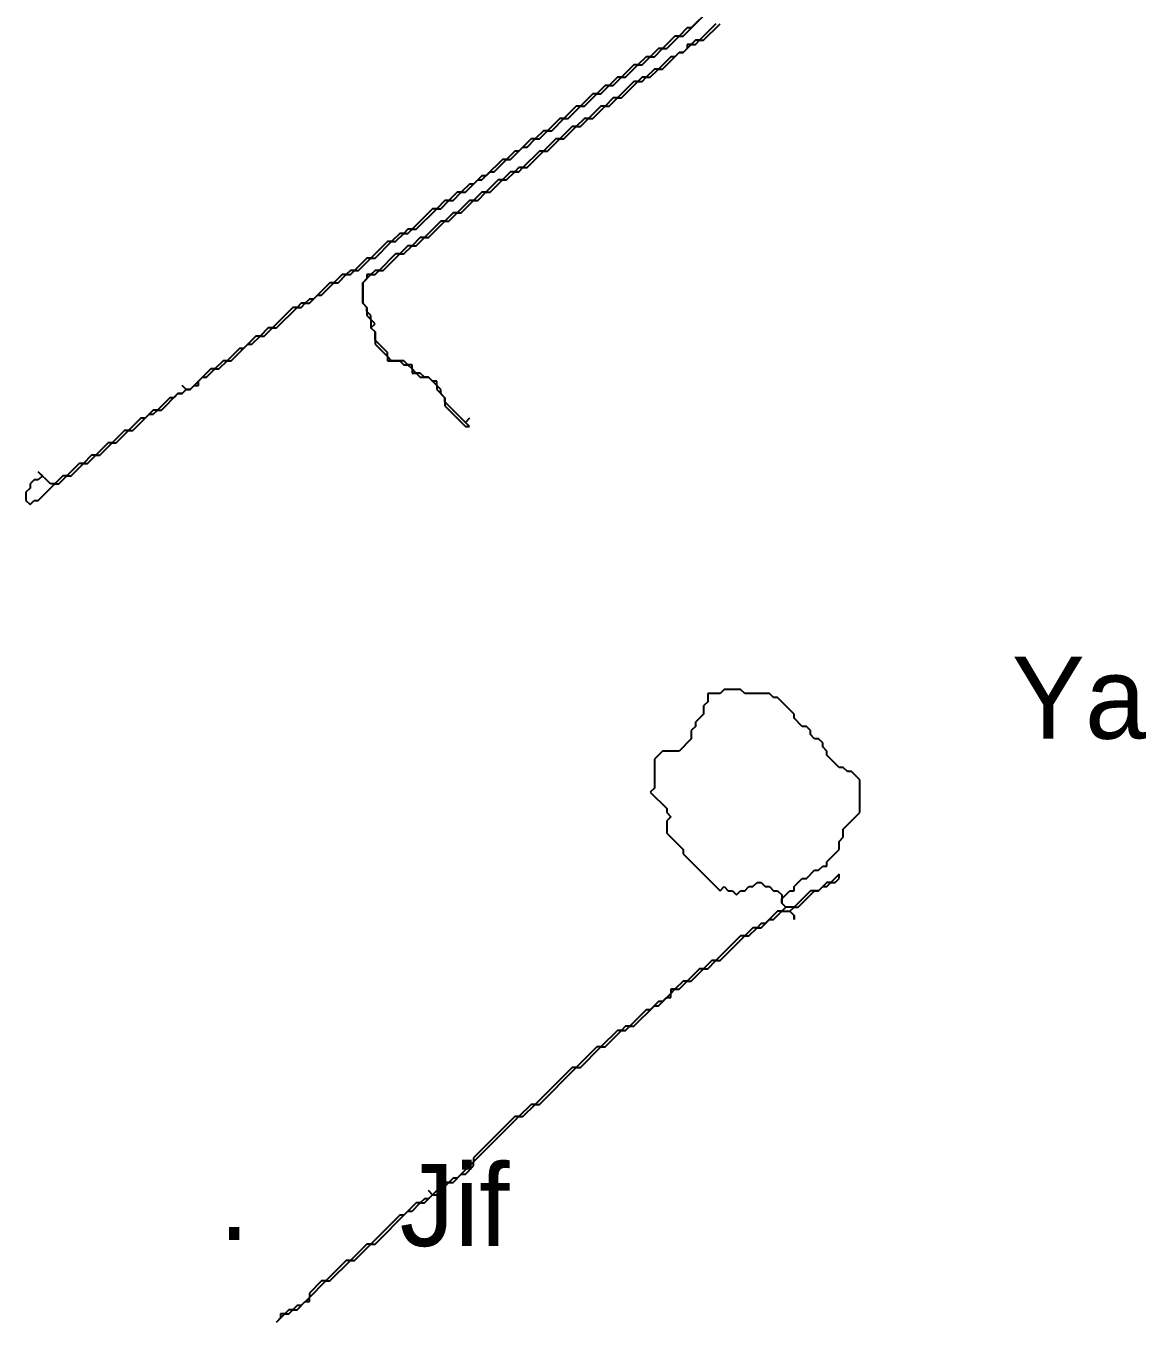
# Model space of a CAD drawing. Header units: metres. Extents: x 7 to 3931, y 6 to 2277.
# Drawn here: x 2947 to 3219.7, y 1159 to 1474.5 of the extents above; entities that cross this region are included whole.
import ezdxf

# ---------------------------------------------------------------- set-up
doc = ezdxf.new("R2010")
doc.units = ezdxf.units.M

msp = doc.modelspace()

# ---------------------------------------------------------------- linework, layer by layer
for p, q in [((3113, 1478), (3109, 1474)), ((3108, 1474), (3106, 1472)), ((3107, 1472), (3111, 1476)), ((3109, 1474), (3108, 1474)), ((3115, 1475), (3111, 1471)), ((3112, 1471), (3116, 1475)), ((3105, 1472), (3102, 1469)), ((3103, 1469), (3106, 1472)), ((3106, 1472), (3105, 1472)), ((3106, 1472), (3107, 1472)), ((3110, 1471), (3109, 1470)), ((3111, 1471), (3110, 1471)), ((3110, 1470), (3111, 1471)), ((3111, 1471), (3112, 1471)), ((3101, 1469), (3099, 1467)), ((3100, 1467), (3102, 1469)), ((3102, 1469), (3101, 1469)), ((3102, 1469), (3103, 1469)), ((3102, 1464), (3106, 1468)), ((3106, 1468), (3105, 1467)), ((3107, 1468), (3106, 1468)), ((3106, 1468), (3107, 1468)), ((3107, 1468), (3109, 1470)), ((3108, 1469), (3107, 1468)), ((3109, 1470), (3108, 1470)), ((3108, 1470), (3108, 1469)), ((3109, 1470), (3110, 1470)), ((3095, 1465), (3092, 1462)), ((3093, 1462), (3096, 1465)), ((3096, 1465), (3095, 1465)), ((3098, 1467), (3096, 1465)), ((3096, 1465), (3097, 1465)), ((3097, 1465), (3099, 1467)), ((3099, 1467), (3098, 1467)), ((3100, 1464), (3098, 1462)), ((3099, 1467), (3100, 1467)), ((3099, 1462), (3101, 1464)), ((3101, 1464), (3100, 1464)), ((3104, 1467), (3101, 1464)), ((3101, 1464), (3102, 1464)), ((3105, 1467), (3104, 1467)), ((3091, 1462), (3089, 1460)), ((3090, 1460), (3092, 1462)), ((3092, 1462), (3091, 1462)), ((3095, 1461), (3091, 1457)), ((3092, 1462), (3093, 1462)), ((3092, 1457), (3096, 1461)), ((3096, 1461), (3095, 1461)), ((3097, 1462), (3096, 1461)), ((3096, 1461), (3097, 1461)), ((3098, 1462), (3097, 1462)), ((3097, 1461), (3098, 1462)), ((3098, 1462), (3099, 1462)), ((3085, 1458), (3082, 1455)), ((3083, 1455), (3086, 1458)), ((3086, 1458), (3085, 1458)), ((3088, 1460), (3086, 1458)), ((3086, 1458), (3087, 1458)), ((3087, 1458), (3089, 1460)), ((3089, 1460), (3088, 1460)), ((3089, 1460), (3090, 1460)), ((3081, 1455), (3078, 1452)), ((3079, 1452), (3082, 1455)), ((3082, 1455), (3081, 1455)), ((3082, 1455), (3083, 1455)), ((3087, 1455), (3084, 1452)), ((3085, 1452), (3088, 1455)), ((3088, 1455), (3087, 1455)), ((3090, 1457), (3088, 1455)), ((3088, 1455), (3089, 1455)), ((3089, 1455), (3091, 1457)), ((3091, 1457), (3090, 1457)), ((3091, 1457), (3092, 1457)), ((3077, 1452), (3074, 1449)), ((3075, 1449), (3078, 1452)), ((3078, 1452), (3077, 1452)), ((3078, 1452), (3079, 1452)), ((3083, 1452), (3081, 1450)), ((3082, 1450), (3084, 1452)), ((3084, 1452), (3083, 1452)), ((3084, 1452), (3085, 1452)), ((3073, 1449), (3071, 1447)), ((3072, 1447), (3074, 1449)), ((3074, 1449), (3073, 1449)), ((3074, 1449), (3075, 1449)), ((3080, 1450), (3077, 1447)), ((3078, 1447), (3081, 1450)), ((3081, 1450), (3080, 1450)), ((3081, 1450), (3082, 1450)), ((3065, 1442), (3068, 1445)), ((3070, 1447), (3067, 1444)), ((3068, 1445), (3069, 1445)), ((3069, 1445), (3071, 1447)), ((3071, 1447), (3070, 1447)), ((3071, 1447), (3072, 1447)), ((3076, 1447), (3073, 1444)), ((3074, 1444), (3077, 1447)), ((3077, 1447), (3076, 1447)), ((3077, 1447), (3078, 1447)), ((3063, 1442), (3059, 1438)), ((3061, 1439), (3064, 1442)), ((3064, 1442), (3063, 1442)), ((3066, 1444), (3064, 1442)), ((3064, 1442), (3065, 1442)), ((3067, 1444), (3066, 1444)), ((3072, 1444), (3068, 1440)), ((3069, 1440), (3073, 1444)), ((3073, 1444), (3072, 1444)), ((3073, 1444), (3074, 1444)), ((3058, 1437), (3060, 1439)), ((3060, 1439), (3061, 1439)), ((3065, 1439), (3063, 1437)), ((3064, 1437), (3066, 1439)), ((3066, 1439), (3065, 1439)), ((3067, 1440), (3066, 1439)), ((3066, 1439), (3067, 1439)), ((3068, 1440), (3067, 1440)), ((3067, 1439), (3068, 1440)), ((3068, 1440), (3069, 1440)), ((3055, 1436), (3053, 1434)), ((3054, 1434), (3057, 1437)), ((3056, 1436), (3055, 1436)), ((3058, 1438), (3056, 1436)), ((3057, 1437), (3058, 1437)), ((3059, 1438), (3058, 1438)), ((3062, 1437), (3059, 1434)), ((3060, 1434), (3063, 1437)), ((3063, 1437), (3062, 1437)), ((3063, 1437), (3064, 1437)), ((3052, 1434), (3050, 1432)), ((3051, 1432), (3053, 1434)), ((3053, 1434), (3052, 1434)), ((3053, 1434), (3054, 1434)), ((3058, 1434), (3056, 1432)), ((3057, 1432), (3059, 1434)), ((3059, 1434), (3058, 1434)), ((3059, 1434), (3060, 1434)), ((3046, 1430), (3041, 1425)), ((3042, 1425), (3047, 1430)), ((3047, 1430), (3046, 1430)), ((3049, 1432), (3047, 1430)), ((3047, 1430), (3048, 1430)), ((3048, 1430), (3050, 1432)), ((3050, 1432), (3049, 1432)), ((3050, 1432), (3051, 1432)), ((3055, 1432), (3052, 1429)), ((3053, 1429), (3056, 1432)), ((3056, 1432), (3055, 1432)), ((3056, 1432), (3057, 1432)), ((3048, 1427), (3044, 1423)), ((3045, 1423), (3049, 1427)), ((3049, 1427), (3048, 1427)), ((3051, 1429), (3049, 1427)), ((3049, 1427), (3050, 1427)), ((3050, 1427), (3052, 1429)), ((3052, 1429), (3051, 1429)), ((3052, 1429), (3053, 1429)), ((3038, 1424), (3036, 1422)), ((3037, 1422), (3039, 1424)), ((3039, 1424), (3038, 1424)), ((3040, 1425), (3039, 1424)), ((3039, 1424), (3040, 1424)), ((3041, 1425), (3040, 1425)), ((3040, 1424), (3041, 1425)), ((3041, 1425), (3042, 1425)), ((3043, 1423), (3041, 1421)), ((3042, 1421), (3044, 1423)), ((3044, 1423), (3043, 1423)), ((3044, 1423), (3045, 1423)), ((3035, 1422), (3031, 1418)), ((3032, 1418), (3036, 1422)), ((3036, 1422), (3035, 1422)), ((3036, 1422), (3037, 1422)), ((3040, 1421), (3038, 1419)), ((3039, 1419), (3041, 1421)), ((3041, 1421), (3040, 1421)), ((3041, 1421), (3042, 1421)), ((3030, 1418), (3027, 1415)), ((3028, 1415), (3031, 1418)), ((3031, 1418), (3030, 1418)), ((3031, 1418), (3032, 1418)), ((3037, 1419), (3033, 1415)), ((3034, 1415), (3038, 1419)), ((3038, 1419), (3037, 1419)), ((3038, 1419), (3039, 1419)), ((3024, 1414), (3022, 1412)), ((3023, 1412), (3025, 1414)), ((3025, 1414), (3024, 1414)), ((3026, 1415), (3025, 1414)), ((3025, 1414), (3026, 1414)), ((3027, 1415), (3026, 1415)), ((3026, 1414), (3027, 1415)), ((3027, 1415), (3028, 1415)), ((3029, 1412), (3031, 1414)), ((3031, 1414), (3030, 1414)), ((3030, 1414), (3030, 1413)), ((3032, 1415), (3031, 1414)), ((3031, 1414), (3032, 1414)), ((3033, 1415), (3032, 1415)), ((3032, 1414), (3033, 1415)), ((3033, 1415), (3034, 1415)), ((3021, 1412), (3017, 1408)), ((3019, 1409), (3022, 1412)), ((3022, 1412), (3021, 1412)), ((3022, 1412), (3023, 1412)), ((3030, 1413), (3029, 1412)), ((3029, 1412), (3029, 1407)), ((3029, 1407), (3029, 1412)), ((3016, 1408), (3015, 1407)), ((3016, 1407), (3018, 1409)), ((3017, 1408), (3016, 1408)), ((3018, 1409), (3019, 1409)), ((3012, 1406), (3007, 1401)), ((3008, 1401), (3013, 1406)), ((3013, 1406), (3012, 1406)), ((3014, 1407), (3013, 1406)), ((3013, 1406), (3014, 1406)), ((3015, 1407), (3014, 1407)), ((3014, 1406), (3015, 1407)), ((3015, 1407), (3016, 1407)), ((3029, 1407), (3030, 1406)), ((3030, 1406), (3029, 1407)), ((3030, 1406), (3030, 1404)), ((3030, 1405), (3030, 1406)), ((3031, 1404), (3030, 1405)), ((3030, 1404), (3031, 1403)), ((3031, 1403), (3031, 1404)), ((3006, 1401), (3004, 1399)), ((3005, 1399), (3007, 1401)), ((3007, 1401), (3006, 1401)), ((3007, 1401), (3008, 1401)), ((3031, 1403), (3031, 1401)), ((3032, 1402), (3031, 1403)), ((3031, 1401), (3032, 1402)), ((3031, 1401), (3032, 1400)), ((3032, 1400), (3031, 1401)), ((3003, 1399), (3000, 1396)), ((3002, 1397), (3004, 1399)), ((3004, 1399), (3003, 1399)), ((3004, 1399), (3005, 1399)), ((3032, 1400), (3032, 1397)), ((3032, 1398), (3032, 1400)), ((3035, 1395), (3032, 1398)), ((2999, 1396), (2996, 1393)), ((2997, 1393), (3001, 1397)), ((3000, 1396), (2999, 1396)), ((3001, 1397), (3002, 1397)), ((3032, 1397), (3035, 1394)), ((3035, 1394), (3035, 1395)), ((2995, 1393), (2993, 1391)), ((2994, 1391), (2996, 1393)), ((2996, 1393), (2995, 1393)), ((2996, 1393), (2997, 1393)), ((3035, 1394), (3035, 1393)), ((3036, 1393), (3035, 1394)), ((3035, 1393), (3038, 1393)), ((3039, 1393), (3036, 1393)), ((3038, 1393), (3039, 1392)), ((3040, 1392), (3039, 1393)), ((3039, 1392), (3040, 1392)), ((3040, 1392), (3041, 1391)), ((3041, 1392), (3040, 1392)), ((3041, 1391), (3041, 1392)), ((2992, 1391), (2987, 1386)), ((2989, 1388), (2990, 1389)), ((2990, 1389), (2991, 1389)), ((2991, 1389), (2993, 1391)), ((2993, 1391), (2992, 1391)), ((2993, 1391), (2994, 1391)), ((3041, 1391), (3041, 1390)), ((3042, 1390), (3041, 1391)), ((3041, 1390), (3042, 1390)), ((3042, 1390), (3043, 1389)), ((3043, 1390), (3042, 1390)), ((3044, 1389), (3043, 1390)), ((3043, 1389), (3045, 1389)), ((3045, 1389), (3044, 1389)), ((3045, 1389), (3047, 1387)), ((3046, 1388), (3045, 1389)), ((2986, 1386), (2985, 1387)), ((2985, 1387), (2986, 1386)), ((2986, 1386), (2985, 1385)), ((2985, 1385), (2986, 1386)), ((2987, 1386), (2986, 1386)), ((2986, 1386), (2987, 1386)), ((2987, 1386), (2988, 1387)), ((2988, 1387), (2989, 1387)), ((2989, 1387), (2989, 1388)), ((3047, 1388), (3046, 1388)), ((3047, 1387), (3047, 1388)), ((3047, 1387), (3047, 1386)), ((3048, 1386), (3047, 1387)), ((3047, 1386), (3049, 1384)), ((3048, 1385), (3048, 1386)), ((2982, 1384), (2979, 1381)), ((2980, 1381), (2984, 1385)), ((2983, 1384), (2982, 1384)), ((2984, 1385), (2983, 1384)), ((2985, 1385), (2984, 1385)), ((2984, 1385), (2985, 1385)), ((3049, 1384), (3048, 1385)), ((3049, 1384), (3049, 1382)), ((3049, 1383), (3049, 1384)), ((3054, 1378), (3049, 1383)), ((3049, 1382), (3054, 1377)), ((2975, 1379), (2972, 1376)), ((2973, 1376), (2977, 1380)), ((2976, 1379), (2975, 1379)), ((2978, 1381), (2976, 1379)), ((2977, 1380), (2978, 1380)), ((2979, 1381), (2978, 1381)), ((2978, 1380), (2979, 1381)), ((2979, 1381), (2980, 1381)), ((3054, 1378), (3055, 1379)), ((3055, 1379), (3054, 1378)), ((2971, 1376), (2968, 1373)), ((2969, 1373), (2972, 1376)), ((2972, 1376), (2971, 1376)), ((2972, 1376), (2973, 1376)), ((3055, 1377), (3054, 1378)), ((3054, 1377), (3055, 1377)), ((2967, 1373), (2964, 1370)), ((2965, 1370), (2968, 1373)), ((2968, 1373), (2967, 1373)), ((2968, 1373), (2969, 1373)), ((2963, 1370), (2961, 1368)), ((2962, 1368), (2964, 1370)), ((2964, 1370), (2963, 1370)), ((2964, 1370), (2965, 1370)), ((2960, 1368), (2957, 1365)), ((2958, 1365), (2961, 1368)), ((2961, 1368), (2960, 1368)), ((2961, 1368), (2962, 1368)), ((2949, 1364), (2948, 1363)), ((2948, 1363), (2948, 1362)), ((2950, 1364), (2949, 1364)), ((2953, 1363), (2950, 1366)), ((2950, 1366), (2951, 1365)), ((2951, 1365), (2950, 1364)), ((2950, 1359), (2954, 1363)), ((2954, 1363), (2953, 1363)), ((2956, 1365), (2954, 1363)), ((2954, 1363), (2955, 1363)), ((2955, 1363), (2957, 1365)), ((2957, 1365), (2956, 1365)), ((2957, 1365), (2958, 1365)), ((2948, 1362), (2947, 1361)), ((2947, 1361), (2947, 1359)), ((2947, 1359), (2948, 1358)), ((2948, 1358), (2949, 1359)), ((2949, 1359), (2950, 1359)), ((3117, 1313), (3116, 1312)), ((3121, 1313), (3117, 1313)), ((3122, 1312), (3121, 1313)), ((3113, 1310), (3112, 1309)), ((3116, 1312), (3113, 1312)), ((3113, 1312), (3113, 1310)), ((3128, 1312), (3122, 1312)), ((3129, 1311), (3128, 1312)), ((3130, 1311), (3129, 1311)), ((3134, 1307), (3130, 1311)), ((3112, 1307), (3110, 1305)), ((3112, 1309), (3112, 1307)), ((3134, 1306), (3134, 1307)), ((3110, 1304), (3109, 1303)), ((3110, 1305), (3110, 1304)), ((3136, 1304), (3134, 1306)), ((3137, 1304), (3136, 1304)), ((3138, 1303), (3137, 1304)), ((3109, 1301), (3106, 1298)), ((3109, 1303), (3109, 1301)), ((3138, 1302), (3138, 1303)), ((3139, 1301), (3138, 1302)), ((3140, 1301), (3139, 1301)), ((3141, 1300), (3140, 1301)), ((3141, 1299), (3141, 1300)), ((3102, 1298), (3100, 1296)), ((3106, 1298), (3102, 1298)), ((3142, 1298), (3141, 1299)), ((3142, 1297), (3142, 1298)), ((3145, 1294), (3142, 1297)), ((3100, 1296), (3100, 1289)), ((3146, 1294), (3145, 1294)), ((3147, 1293), (3146, 1294)), ((3148, 1293), (3147, 1293)), ((3150, 1291), (3148, 1293)), ((3150, 1283), (3150, 1291)), ((3100, 1289), (3099, 1288)), ((3099, 1288), (3103, 1284)), ((3103, 1284), (3103, 1283)), ((3103, 1283), (3104, 1282)), ((3104, 1282), (3103, 1281)), ((3103, 1281), (3103, 1278)), ((3146, 1279), (3150, 1283)), ((3103, 1278), (3107, 1274)), ((3146, 1277), (3146, 1279)), ((3145, 1276), (3146, 1277)), ((3145, 1274), (3145, 1276)), ((3107, 1274), (3107, 1273)), ((3107, 1273), (3116, 1264)), ((3142, 1271), (3145, 1274)), ((3137, 1267), (3139, 1269)), ((3139, 1269), (3140, 1269)), ((3140, 1269), (3141, 1270)), ((3141, 1270), (3142, 1270)), ((3142, 1270), (3142, 1271)), ((3124, 1265), (3125, 1266)), ((3125, 1266), (3126, 1266)), ((3126, 1266), (3127, 1265)), ((3134, 1265), (3136, 1267)), ((3136, 1267), (3137, 1267)), ((3142, 1266), (3140, 1264)), ((3142, 1265), (3143, 1266)), ((3143, 1266), (3142, 1266)), ((3145, 1268), (3143, 1266)), ((3143, 1266), (3144, 1266)), ((3144, 1266), (3145, 1267)), ((3145, 1267), (3145, 1268)), ((3116, 1264), (3117, 1265)), ((3117, 1265), (3118, 1264)), ((3118, 1264), (3119, 1264)), ((3119, 1264), (3120, 1263)), ((3120, 1263), (3121, 1264)), ((3121, 1264), (3122, 1264)), ((3122, 1264), (3123, 1265)), ((3123, 1265), (3124, 1265)), ((3127, 1265), (3128, 1265)), ((3128, 1265), (3129, 1264)), ((3129, 1264), (3130, 1264)), ((3130, 1264), (3131, 1263)), ((3131, 1262), (3133, 1264)), ((3131, 1263), (3131, 1261)), ((3131, 1261), (3131, 1262)), ((3133, 1264), (3134, 1264)), ((3134, 1264), (3134, 1265)), ((3138, 1264), (3134, 1260)), ((3135, 1260), (3139, 1264)), ((3140, 1264), (3138, 1264)), ((3139, 1264), (3140, 1264)), ((3140, 1264), (3141, 1265)), ((3141, 1265), (3142, 1265)), ((3130, 1259), (3127, 1256)), ((3129, 1257), (3131, 1259)), ((3131, 1259), (3130, 1259)), ((3131, 1261), (3132, 1260)), ((3132, 1260), (3131, 1261)), ((3132, 1260), (3131, 1259)), ((3131, 1259), (3133, 1259)), ((3134, 1260), (3132, 1260)), ((3133, 1259), (3134, 1260)), ((3133, 1259), (3134, 1258)), ((3134, 1258), (3133, 1259)), ((3134, 1260), (3135, 1260)), ((3126, 1256), (3125, 1255)), ((3126, 1255), (3128, 1257)), ((3127, 1256), (3126, 1256)), ((3128, 1257), (3129, 1257)), ((3134, 1258), (3134, 1257)), ((3134, 1257), (3134, 1258)), ((3121, 1253), (3115, 1247)), ((3116, 1247), (3122, 1253)), ((3122, 1253), (3121, 1253)), ((3124, 1255), (3122, 1253)), ((3122, 1253), (3123, 1253)), ((3123, 1253), (3125, 1255)), ((3125, 1255), (3124, 1255)), ((3125, 1255), (3126, 1255)), ((3114, 1247), (3112, 1245)), ((3113, 1245), (3115, 1247)), ((3115, 1247), (3114, 1247)), ((3115, 1247), (3116, 1247)), ((3111, 1245), (3108, 1242)), ((3109, 1242), (3112, 1245)), ((3112, 1245), (3111, 1245)), ((3112, 1245), (3113, 1245)), ((3105, 1240), (3104, 1240)), ((3104, 1240), (3104, 1239)), ((3104, 1239), (3105, 1240)), ((3107, 1242), (3105, 1240)), ((3105, 1240), (3106, 1240)), ((3106, 1240), (3108, 1242)), ((3108, 1242), (3107, 1242)), ((3108, 1242), (3109, 1242)), ((3101, 1237), (3099, 1235)), ((3101, 1236), (3103, 1238)), ((3102, 1237), (3101, 1237)), ((3104, 1239), (3102, 1237)), ((3103, 1238), (3104, 1238)), ((3104, 1238), (3104, 1239)), ((3098, 1235), (3094, 1231)), ((3095, 1231), (3100, 1236)), ((3099, 1235), (3098, 1235)), ((3100, 1236), (3101, 1236)), ((3093, 1231), (3092, 1230)), ((3094, 1231), (3093, 1231)), ((3093, 1230), (3094, 1231)), ((3094, 1231), (3095, 1231)), ((3091, 1230), (3087, 1226)), ((3088, 1226), (3092, 1230)), ((3092, 1230), (3091, 1230)), ((3092, 1230), (3093, 1230)), ((3086, 1226), (3081, 1221)), ((3082, 1221), (3087, 1226)), ((3087, 1226), (3086, 1226)), ((3087, 1226), (3088, 1226)), ((3080, 1221), (3071, 1212)), ((3072, 1212), (3081, 1221)), ((3081, 1221), (3080, 1221)), ((3081, 1221), (3082, 1221)), ((3070, 1212), (3067, 1209)), ((3068, 1209), (3071, 1212)), ((3071, 1212), (3070, 1212)), ((3071, 1212), (3072, 1212)), ((3066, 1209), (3056, 1199)), ((3056, 1198), (3067, 1209)), ((3067, 1209), (3066, 1209)), ((3067, 1209), (3068, 1209)), ((3056, 1199), (3056, 1198)), ((3056, 1198), (3052, 1194)), ((3054, 1195), (3056, 1197)), ((3056, 1197), (3056, 1198)), ((3049, 1193), (3046, 1190)), ((3047, 1190), (3050, 1193)), ((3050, 1193), (3049, 1193)), ((3051, 1194), (3050, 1193)), ((3050, 1193), (3051, 1193)), ((3051, 1193), (3053, 1195)), ((3052, 1194), (3051, 1194)), ((3053, 1195), (3054, 1195)), ((3044, 1188), (3046, 1190)), ((3046, 1190), (3045, 1191)), ((3045, 1191), (3046, 1190)), ((3046, 1190), (3045, 1189)), ((3046, 1190), (3047, 1190)), ((3042, 1188), (3039, 1185)), ((3041, 1186), (3043, 1188)), ((3043, 1188), (3042, 1188)), ((3044, 1189), (3043, 1188)), ((3043, 1188), (3044, 1188)), ((3045, 1189), (3044, 1189)), ((3038, 1185), (3031, 1178)), ((3032, 1178), (3040, 1186)), ((3039, 1185), (3038, 1185)), ((3040, 1186), (3041, 1186)), ((3030, 1178), (3026, 1174)), ((3027, 1174), (3031, 1178)), ((3031, 1178), (3030, 1178)), ((3031, 1178), (3032, 1178)), ((3025, 1174), (3020, 1169)), ((3021, 1169), (3026, 1174)), ((3026, 1174), (3025, 1174)), ((3026, 1174), (3027, 1174)), ((3019, 1169), (3016, 1166)), ((3016, 1165), (3020, 1169)), ((3020, 1169), (3019, 1169)), ((3020, 1169), (3021, 1169)), ((3016, 1165), (3014, 1163)), ((3016, 1166), (3016, 1165)), ((3016, 1164), (3016, 1165)), ((3011, 1162), (3010, 1161)), ((3012, 1162), (3011, 1162)), ((3011, 1161), (3012, 1162)), ((3013, 1163), (3012, 1162)), ((3012, 1162), (3013, 1162)), ((3013, 1162), (3015, 1164)), ((3014, 1163), (3013, 1163)), ((3015, 1164), (3016, 1164)), ((3008, 1159), (3010, 1161)), ((3009, 1160), (3008, 1159)), ((3010, 1161), (3009, 1161)), ((3009, 1161), (3009, 1160)), ((3010, 1161), (3011, 1161))]:
    msp.add_line(p, q)

# ---------------------------------------------------------------- texts
for s, p in [('Ya', (3187, 1301)), ('Jif', (3038, 1177.5)), ('.', (2994, 1179))]:
    msp.add_text(s, height=20).set_placement(p)

doc.saveas('drawing.dxf')
